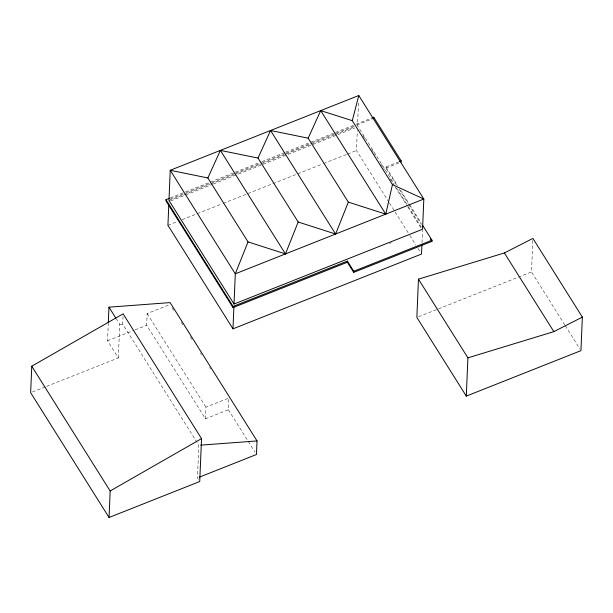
<?xml version="1.0" encoding="UTF-8"?>
<svg xmlns="http://www.w3.org/2000/svg" width="613" height="613" viewBox="0 0 613 613"><rect width="100%" height="100%" fill="white"/><g stroke="black" fill="none" stroke-linecap="round" stroke-linejoin="round"><path stroke-width="0.46" stroke-dasharray="3.06 2.3" d="M46.596 386.382L118.34 357.923L107.559 340.759L108.256 323.963M118.34 357.923L119.75 324.338L116.317 318.875M198.367 479.351L197.463 477.91L198.827 445.283L122.7 324.116L123.006 316.645M205.478 418.809L205.968 407.147L228.833 398.082L228.343 409.745L205.478 418.809L146.683 325.235L147.174 313.572L170.039 304.508M388.994 202.29L356.467 150.522L357.302 130.653M358.459 103.061L357.509 125.719L394.098 183.961M396.527 185.011L385.906 168.1L385.96 166.958L398.634 161.932M421.997 242.702L422.51 230.404M564.803 324.944L531.502 271.95L532.827 240.281M170.414 197.892L184.62 192.252M185.509 191.9L234.342 172.537M235.223 172.184L260.977 161.97M261.866 161.617L284.945 152.461M285.834 152.108L334.667 132.745M335.556 132.393L355.088 124.646M355.977 124.293L371.961 117.957M170.368 199.033L185.455 193.049M186.344 192.697L211.209 182.835M212.098 182.482L235.177 173.326M236.066 172.973L261.812 162.767M262.701 162.414L284.899 153.61M285.788 153.258L311.534 143.044M312.423 142.691L335.51 133.534M336.391 133.182L355.931 125.435M356.812 125.083L372.796 118.746M168.973 200.497L209.884 184.275M210.772 183.915L233.89 174.751M234.787 174.398L260.571 164.169M261.46 163.817L310.37 144.415M311.266 144.063L334.384 134.891M335.273 134.538L354.835 126.776M170.705 200.934L212.504 184.36M213.393 184.007L262.303 164.606M263.192 164.253L354.789 127.925M167.939 225.3L177.716 221.416M182.161 219.653L196.39 214.014M197.279 213.661L222.182 203.784M223.071 203.432L271.98 184.03M272.869 183.678L296.884 174.153M297.772 173.801L322.676 163.924M323.564 163.571L346.682 154.399M347.571 154.047L356.467 150.522M385.906 168.1L401.124 162.07M107.559 340.759L134.239 330.177M135.128 329.825L146.683 325.235M389.607 243.453L391.385 242.748M32.42 392.006L45.707 386.734M418.633 316.714L531.502 271.95M119.75 324.338L122.7 324.116M565.301 325.748L579.936 349.035M385.96 166.958L397.592 185.471M400.626 190.306L409.223 203.991M409.729 204.796L421.361 223.308M399.055 189.034L408.166 203.524M408.672 204.328L421.315 224.45M396.642 188.007L407.821 205.799M408.327 206.604L421.545 227.638M363.049 135.764L365.08 138.998M371.685 149.511L375.248 155.173M380.834 164.077L384.397 169.732M389.983 178.636L394.557 185.915M395.063 186.72L407.262 206.137M407.775 206.941L420.985 227.975M389.5 203.102L394.58 211.186M395.094 211.998L409.323 234.641M409.829 235.453L415.928 245.162M417.959 248.395L420.503 252.441M172.061 307.734L174.092 310.96M181.187 322.254L183.218 325.48M190.314 336.775L192.336 340M200.451 352.904L201.462 354.521M209.569 367.425L210.581 369.041M228.343 409.745L254.954 452.103M147.174 313.572L205.968 407.147"/><path stroke-width="0.92" d="M31.761 366.199L30.65 392.703L109.053 517.495L199.731 481.527L201.531 438.632L123.129 313.841L31.761 366.199L110.164 490.982L109.053 517.495M108.302 323.036L108.961 307.174L170.115 302.6L257.031 440.931L256.464 454.501L199.225 477.205M169.525 198.244L165.977 199.654L165.924 200.796L233.024 307.588L347.341 262.249L347.395 261.107L233.078 306.446L233.024 307.588M168.805 204.481L167.939 225.3L232.986 328.836L421.522 254.058L421.913 244.595M232.986 328.836L233.898 307.067M234.028 304.033L235.292 273.819L248.027 241.897L207.861 177.962L170.238 170.284L168.973 200.497L234.028 304.033L422.556 229.254L423.821 199.041L358.774 95.505L170.238 170.284L235.292 273.819L423.821 199.041L392.458 184.613L352.291 120.677L320.706 110.608L308.163 138.178L348.337 202.114L385.761 214.144L392.458 184.613M422.878 225.722L431.981 240.212L431.935 241.353L353.709 272.379L353.762 271.237L347.395 261.107M373.685 118.393L373.731 117.252L371.961 117.957M401.124 162.07L401.17 160.92L373.731 117.252M418.457 279.153L416.855 317.419L466.301 396.113L580.948 350.644L582.35 317.113L532.904 238.419L504.392 252.947L418.457 279.153L467.903 357.846L466.301 396.113M352.291 120.677L358.774 95.505M248.027 241.897L285.443 253.928L298.179 222.006L258.012 158.07L220.396 150.392L207.861 177.962M298.179 222.006L335.602 234.036L348.337 202.114M258.012 158.07L270.548 130.5L308.163 138.178M110.164 490.982L201.531 438.632M467.903 357.846L553.838 331.641L582.35 317.113M399.484 161.594L401.17 160.92M353.762 271.237L431.981 240.212M200.735 445.145L257.031 440.931M504.392 252.947L553.838 331.641M430.418 238.94L431.935 241.353M320.706 110.608L385.761 214.144M270.548 130.5L335.602 234.036M347.341 262.249L353.709 272.379M220.396 150.392L285.443 253.928M165.977 199.654L233.078 306.446M108.961 307.174L115.826 318.093"/></g></svg>
